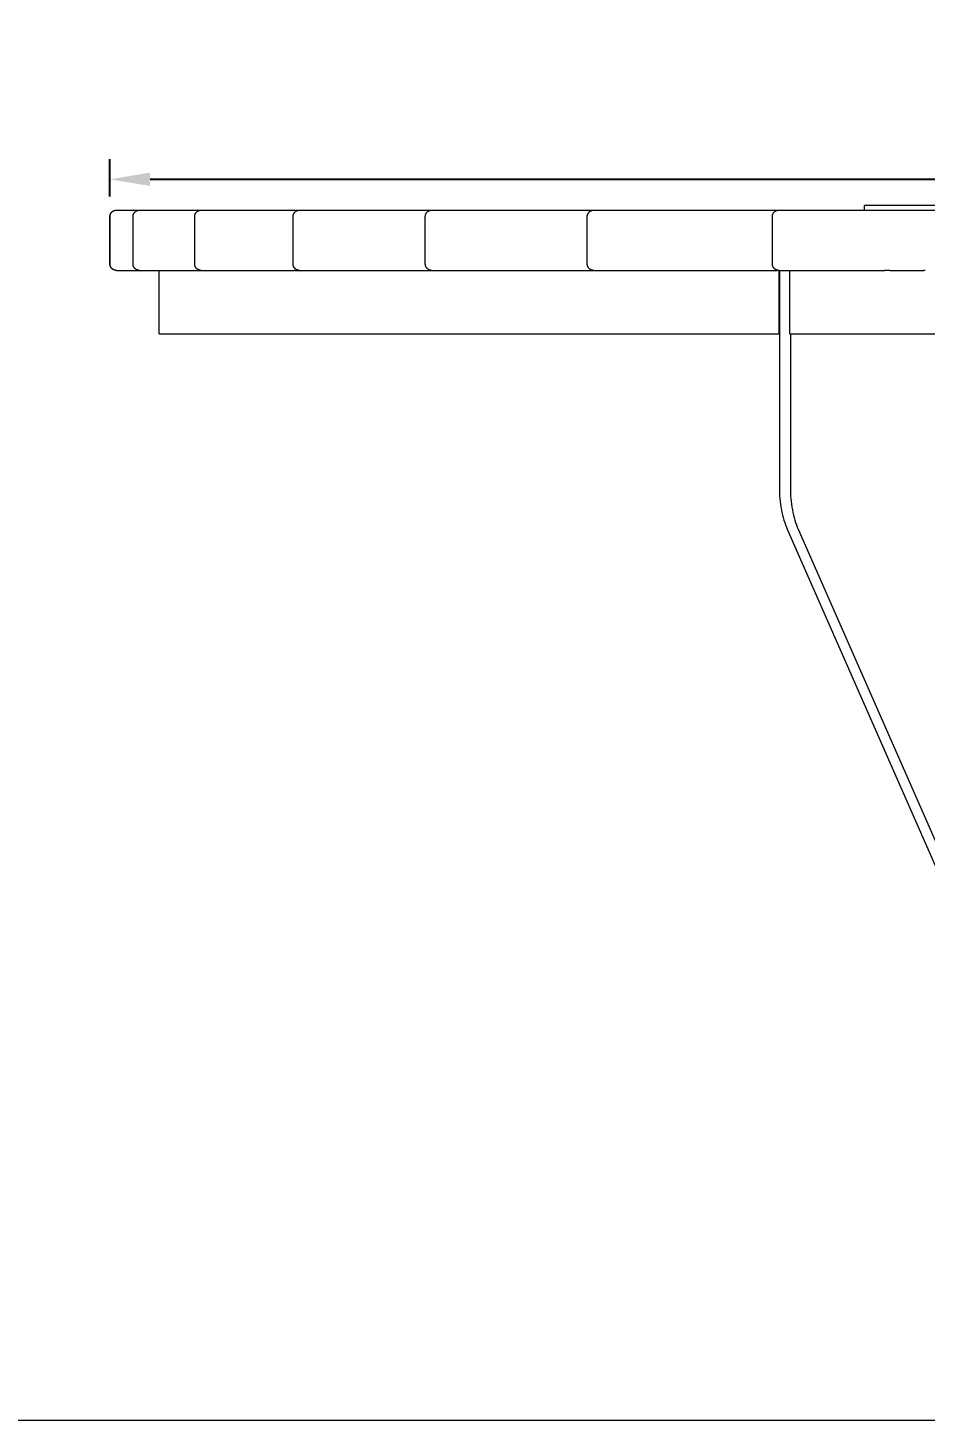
# Model space of a CAD drawing. Header units: inches. Extents: x -4 to 200, y 0 to 129.
# Drawn here: x 75.26 to 97.56, y 87.46 to 122.07 of the extents above; entities that cross this region are included whole.
import ezdxf

# ---------------------------------------------------------------- set-up
doc = ezdxf.new("R2010")
doc.units = ezdxf.units.IN
doc.layers.add('ZANO_R', color=7, linetype='Continuous', lineweight=0)
doc.layers.add('ZANO_W', color=1, linetype='Continuous', lineweight=0)
doc.styles.get("Standard").update_dxf_attribs({"font": 'arial.ttf'})
doc.dimstyles.new('amerykanie', dxfattribs={"dimtxt": 50, "dimasz": 50, "dimexe": 0.5, "dimexo": 0.5, "dimgap": 1, "dimtad": 1, "dimdec": 0, "dimzin": 0, "dimlunit": 5, "dimtxsty": 'Standard', "dimcen": 0.09, "dimclrd": 1, "dimclre": 1, "dimclrt": 1, "dimazin": 0, "dimtfac": 1, "dimtdec": 0, "dimtmove": 0, "dimatfit": 3, "dimfxl": 1, "dimtzin": 0, "dimarcsym": 1})

# ---------------------------------------------------------------- blocks, each defined once
blk = doc.blocks.new('*D381')
at = {"layer": 'ZANO_W', "color": 1, "lineweight": -2}
for p, q in [((77.302, 117.88), (77.302, 118.805)), ((141.943, 117.88), (141.943, 118.805)), ((78.302, 118.305), (140.943, 118.305))]:
    blk.add_line(p, q, dxfattribs=at)
at = {"layer": 'ZANO_W', "color": 1}
for points in [[(78.302, 118.472), (78.302, 118.139), (77.302, 118.305)], [(140.943, 118.139), (140.943, 118.472), (141.943, 118.305)]]:
    blk.add_solid(points, dxfattribs=at)
at = {"layer": 'ZANO_W', "color": 1, "insert": (109.623, 119.646), "char_height": 1.625, "attachment_point": 5}
blk.add_mtext('64 5/8', dxfattribs=at)

msp = doc.modelspace()

# ---------------------------------------------------------------- linework, layer by layer
at = {"layer": 'ZANO_R'}
for p, q in [((77.30231, 117.37985), (77.30241, 117.3853)), ((77.30231, 116.19857), (77.30231, 117.37985)), ((77.30241, 117.3853), (77.30269, 117.39074)), ((77.30269, 117.39074), (77.30316, 117.39617)), ((77.30316, 117.39617), (77.30382, 117.40158)), ((77.30382, 117.40158), (77.30466, 117.40697)), ((77.30466, 117.40697), (77.3057, 117.41232)), ((77.30489, 117.37985), (77.30499, 117.38522)), ((77.30489, 116.19857), (77.30489, 117.37985)), ((77.30499, 117.38522), (77.30526, 117.3906)), ((77.30526, 117.3906), (77.30572, 117.39595)), ((77.3057, 117.41232), (77.30691, 117.41764)), ((77.30572, 117.39595), (77.30636, 117.40129)), ((77.30636, 117.40129), (77.30718, 117.40661)), ((77.30691, 117.41764), (77.30831, 117.4229)), ((77.30718, 117.40661), (77.30819, 117.41189)), ((77.30819, 117.41189), (77.30937, 117.41714)), ((77.30831, 117.4229), (77.30989, 117.42812)), ((77.30937, 117.41714), (77.31073, 117.42234)), ((77.30989, 117.42812), (77.31165, 117.43328)), ((77.31073, 117.42234), (77.31227, 117.42749)), ((77.31165, 117.43328), (77.31359, 117.43838)), ((77.31227, 117.42749), (77.31399, 117.43259)), ((77.31359, 117.43838), (77.3157, 117.4434)), ((77.31399, 117.43259), (77.31588, 117.43763)), ((77.3157, 117.4434), (77.31799, 117.44835)), ((77.31588, 117.43763), (77.31793, 117.4426)), ((77.31793, 117.4426), (77.32016, 117.44749)), ((77.31799, 117.44835), (77.32044, 117.45322)), ((77.32016, 117.44749), (77.32255, 117.45231)), ((77.32044, 117.45322), (77.32307, 117.458)), ((77.32255, 117.45231), (77.32511, 117.45704)), ((77.32307, 117.458), (77.32585, 117.46268)), ((77.32511, 117.45704), (77.32782, 117.46168)), ((77.32585, 117.46268), (77.3288, 117.46727)), ((77.32782, 117.46168), (77.3307, 117.46623)), ((77.3288, 117.46727), (77.3319, 117.47175)), ((77.3307, 117.46623), (77.33372, 117.47068)), ((77.3319, 117.47175), (77.33516, 117.47612)), ((77.33372, 117.47068), (77.3369, 117.47502)), ((77.33516, 117.47612), (77.33857, 117.48038)), ((77.3369, 117.47502), (77.34022, 117.47925)), ((77.33857, 117.48038), (77.34212, 117.48451)), ((77.34022, 117.47925), (77.34369, 117.48336)), ((77.34212, 117.48451), (77.34581, 117.48852)), ((77.34369, 117.48336), (77.34729, 117.48735)), ((77.34581, 117.48852), (77.34964, 117.4924)), ((77.34729, 117.48735), (77.35103, 117.49122)), ((77.34964, 117.4924), (77.3536, 117.49615)), ((77.35103, 117.49122), (77.35489, 117.49496)), ((77.3536, 117.49615), (77.35769, 117.49975)), ((77.35489, 117.49496), (77.35889, 117.49856)), ((77.35769, 117.49975), (77.3619, 117.50322)), ((77.35889, 117.49856), (77.363, 117.50202)), ((77.3619, 117.50322), (77.36623, 117.50653)), ((77.363, 117.50202), (77.36723, 117.50535)), ((77.36623, 117.50653), (77.37067, 117.50969)), ((77.36723, 117.50535), (77.37157, 117.50852)), ((77.37067, 117.50969), (77.37521, 117.5127)), ((77.37157, 117.50852), (77.37601, 117.51155)), ((77.37521, 117.5127), (77.37986, 117.51555)), ((77.37601, 117.51155), (77.38056, 117.51442)), ((77.37986, 117.51555), (77.38461, 117.51823)), ((77.38056, 117.51442), (77.3852, 117.51714)), ((77.38461, 117.51823), (77.38944, 117.52075)), ((77.3852, 117.51714), (77.38994, 117.51969)), ((77.38944, 117.52075), (77.39436, 117.52311)), ((77.38994, 117.51969), (77.39475, 117.52209)), ((77.39436, 117.52311), (77.39935, 117.52528)), ((77.39475, 117.52209), (77.39965, 117.52431)), ((77.39935, 117.52528), (77.40442, 117.52729)), ((77.39965, 117.52431), (77.40462, 117.52637)), ((77.40442, 117.52729), (77.40956, 117.52912)), ((77.40462, 117.52637), (77.40965, 117.52826)), ((77.40956, 117.52912), (77.41476, 117.53077)), ((77.40965, 117.52826), (77.41475, 117.52997)), ((77.41475, 117.52997), (77.4199, 117.53151)), ((77.41476, 117.53077), (77.42, 117.53224)), ((77.4199, 117.53151), (77.42511, 117.53287)), ((77.42, 117.53224), (77.4253, 117.53352)), ((77.42511, 117.53287), (77.43035, 117.53406)), ((77.4253, 117.53352), (77.43064, 117.53463)), ((77.43035, 117.53406), (77.43564, 117.53506)), ((77.43064, 117.53463), (77.43601, 117.53554)), ((77.43564, 117.53506), (77.44095, 117.53588)), ((77.43601, 117.53554), (77.44142, 117.53627)), ((77.44095, 117.53588), (77.44629, 117.53653)), ((77.44142, 117.53627), (77.44684, 117.53682)), ((77.44629, 117.53653), (77.45165, 117.53698)), ((77.44684, 117.53682), (77.45228, 117.53717)), ((77.45165, 117.53698), (77.45702, 117.53726)), ((77.45228, 117.53717), (77.45773, 117.53734)), ((77.45702, 117.53726), (77.4624, 117.53735)), ((77.4624, 117.53735), (77.906, 117.53735)), ((77.87653, 117.37985), (77.87662, 117.38522)), ((77.87653, 116.19857), (77.87653, 117.37985)), ((77.87662, 117.38522), (77.8769, 117.3906)), ((77.8769, 117.3906), (77.87735, 117.39595)), ((77.87735, 117.39595), (77.878, 117.40129)), ((77.878, 117.40129), (77.87882, 117.40661)), ((77.87882, 117.40661), (77.87982, 117.41189)), ((77.87982, 117.41189), (77.88101, 117.41714)), ((77.88101, 117.41714), (77.88237, 117.42234)), ((77.88237, 117.42234), (77.88391, 117.42749)), ((77.88391, 117.42749), (77.88562, 117.43259)), ((77.88562, 117.43259), (77.88751, 117.43763)), ((77.88751, 117.43763), (77.88957, 117.4426)), ((77.88957, 117.4426), (77.89179, 117.44749)), ((77.89179, 117.44749), (77.89419, 117.45231)), ((77.89419, 117.45231), (77.89674, 117.45704)), ((77.89674, 117.45704), (77.89946, 117.46168)), ((77.89946, 117.46168), (77.90233, 117.46623)), ((77.90233, 117.46623), (77.90536, 117.47068)), ((77.90536, 117.47068), (77.90853, 117.47502)), ((77.906, 117.53735), (78.02936, 117.53735)), ((77.90853, 117.47502), (77.91186, 117.47925)), ((77.91186, 117.47925), (77.91532, 117.48336)), ((77.91532, 117.48336), (77.91892, 117.48735)), ((77.91892, 117.48735), (77.92266, 117.49122)), ((77.92266, 117.49122), (77.92653, 117.49496)), ((77.92653, 117.49496), (77.93052, 117.49856)), ((77.93052, 117.49856), (77.93463, 117.50202)), ((77.93463, 117.50202), (77.93886, 117.50535)), ((77.93886, 117.50535), (77.9432, 117.50852)), ((77.9432, 117.50852), (77.94765, 117.51155)), ((77.94765, 117.51155), (77.9522, 117.51442)), ((77.9522, 117.51442), (77.95684, 117.51714)), ((77.95684, 117.51714), (77.96157, 117.51969)), ((77.96157, 117.51969), (77.96639, 117.52209)), ((77.96639, 117.52209), (77.97128, 117.52431)), ((77.97128, 117.52431), (77.97625, 117.52637)), ((77.97625, 117.52637), (77.98129, 117.52826)), ((77.98129, 117.52826), (77.98639, 117.52997)), ((77.98639, 117.52997), (77.99154, 117.53151)), ((77.99154, 117.53151), (77.99674, 117.53287)), ((77.99674, 117.53287), (78.00199, 117.53406)), ((78.00199, 117.53406), (78.00727, 117.53506)), ((78.00727, 117.53506), (78.01259, 117.53588)), ((78.01259, 117.53588), (78.01793, 117.53653)), ((78.01793, 117.53653), (78.02328, 117.53698)), ((78.02328, 117.53698), (78.02866, 117.53726)), ((78.02866, 117.53726), (78.03403, 117.53735)), ((78.03403, 117.53735), (79.31655, 117.53735)), ((79.31655, 117.53735), (79.56147, 117.53735)), ((79.40863, 117.37985), (79.40872, 117.38522)), ((79.40863, 116.19857), (79.40863, 117.37985)), ((79.40872, 117.38522), (79.409, 117.3906)), ((79.409, 117.3906), (79.40946, 117.39595)), ((79.40946, 117.39595), (79.4101, 117.40129)), ((79.4101, 117.40129), (79.41092, 117.40661)), ((79.41092, 117.40661), (79.41193, 117.41189)), ((79.41193, 117.41189), (79.41311, 117.41714)), ((79.41311, 117.41714), (79.41447, 117.42234)), ((79.41447, 117.42234), (79.41601, 117.42749)), ((79.41601, 117.42749), (79.41773, 117.43259)), ((79.41773, 117.43259), (79.41961, 117.43763)), ((79.41961, 117.43763), (79.42167, 117.4426)), ((79.42167, 117.4426), (79.4239, 117.44749)), ((79.4239, 117.44749), (79.42629, 117.45231)), ((79.42629, 117.45231), (79.42885, 117.45704)), ((79.42885, 117.45704), (79.43156, 117.46168)), ((79.43156, 117.46168), (79.43443, 117.46623)), ((79.43443, 117.46623), (79.43746, 117.47068)), ((79.43746, 117.47068), (79.44064, 117.47502)), ((79.44064, 117.47502), (79.44396, 117.47925)), ((79.44396, 117.47925), (79.44742, 117.48336)), ((79.44742, 117.48336), (79.45103, 117.48735)), ((79.45103, 117.48735), (79.45476, 117.49122)), ((79.45476, 117.49122), (79.45863, 117.49496)), ((79.45863, 117.49496), (79.46262, 117.49856)), ((79.46262, 117.49856), (79.46674, 117.50202)), ((79.46674, 117.50202), (79.47097, 117.50535)), ((79.47097, 117.50535), (79.47531, 117.50852)), ((79.47531, 117.50852), (79.47975, 117.51155)), ((79.47975, 117.51155), (79.4843, 117.51442)), ((79.4843, 117.51442), (79.48894, 117.51714)), ((79.48894, 117.51714), (79.49367, 117.51969)), ((79.49367, 117.51969), (79.49849, 117.52209)), ((79.49849, 117.52209), (79.50339, 117.52431)), ((79.50339, 117.52431), (79.50836, 117.52637)), ((79.50836, 117.52637), (79.51339, 117.52826)), ((79.51339, 117.52826), (79.51849, 117.52997)), ((79.51849, 117.52997), (79.52364, 117.53151)), ((79.52364, 117.53151), (79.52885, 117.53287)), ((79.52885, 117.53287), (79.53409, 117.53406)), ((79.53409, 117.53406), (79.53937, 117.53506)), ((79.53937, 117.53506), (79.54469, 117.53588)), ((79.54469, 117.53588), (79.55003, 117.53653)), ((79.55003, 117.53653), (79.55539, 117.53698)), ((79.55539, 117.53698), (79.56076, 117.53726)), ((79.56076, 117.53726), (79.56614, 117.53735)), ((79.56614, 117.53735), (81.6486, 117.53735)), ((81.6486, 117.53735), (82.00749, 117.53735)), ((81.85465, 117.37985), (81.85474, 117.38522)), ((81.85465, 116.19857), (81.85465, 117.37985)), ((81.85474, 117.38522), (81.85502, 117.3906)), ((81.85502, 117.3906), (81.85548, 117.39595)), ((81.85548, 117.39595), (81.85612, 117.40129)), ((81.85612, 117.40129), (81.85694, 117.40661)), ((81.85694, 117.40661), (81.85795, 117.41189)), ((81.85795, 117.41189), (81.85913, 117.41714)), ((81.85913, 117.41714), (81.86049, 117.42234)), ((81.86049, 117.42234), (81.86203, 117.42749)), ((81.86203, 117.42749), (81.86375, 117.43259)), ((81.86375, 117.43259), (81.86563, 117.43763)), ((81.86563, 117.43763), (81.86769, 117.4426)), ((81.86769, 117.4426), (81.86992, 117.44749)), ((81.86992, 117.44749), (81.87231, 117.45231)), ((81.87231, 117.45231), (81.87487, 117.45704)), ((81.87487, 117.45704), (81.87758, 117.46168)), ((81.87758, 117.46168), (81.88046, 117.46623)), ((81.88046, 117.46623), (81.88348, 117.47068)), ((81.88348, 117.47068), (81.88666, 117.47502)), ((81.88666, 117.47502), (81.88998, 117.47925)), ((81.88998, 117.47925), (81.89344, 117.48336)), ((81.89344, 117.48336), (81.89705, 117.48735)), ((81.89705, 117.48735), (81.90078, 117.49122)), ((81.90078, 117.49122), (81.90465, 117.49496)), ((81.90465, 117.49496), (81.90864, 117.49856)), ((81.90864, 117.49856), (81.91276, 117.50202)), ((81.91276, 117.50202), (81.91699, 117.50535)), ((81.91699, 117.50535), (81.92133, 117.50852)), ((81.92133, 117.50852), (81.92577, 117.51155)), ((81.92577, 117.51155), (81.93032, 117.51442)), ((81.93032, 117.51442), (81.93496, 117.51714)), ((81.93496, 117.51714), (81.9397, 117.51969)), ((81.9397, 117.51969), (81.94451, 117.52209)), ((81.94451, 117.52209), (81.94941, 117.52431)), ((81.94941, 117.52431), (81.95438, 117.52637)), ((81.95438, 117.52637), (81.95941, 117.52826)), ((81.95941, 117.52826), (81.96451, 117.52997)), ((81.96451, 117.52997), (81.96966, 117.53151)), ((81.96966, 117.53151), (81.97487, 117.53287)), ((81.97487, 117.53287), (81.98011, 117.53406)), ((81.98011, 117.53406), (81.9854, 117.53506)), ((81.9854, 117.53506), (81.99071, 117.53588)), ((81.99071, 117.53588), (81.99605, 117.53653)), ((81.99605, 117.53653), (82.00141, 117.53698)), ((82.00141, 117.53698), (82.00678, 117.53726)), ((82.00678, 117.53726), (82.01216, 117.53735)), ((82.01216, 117.53735), (84.83129, 117.53735)), ((84.83129, 117.53735), (85.29311, 117.53735)), ((85.14027, 117.37985), (85.14036, 117.38522)), ((85.14027, 116.19857), (85.14027, 117.37985)), ((85.14036, 117.38522), (85.14064, 117.3906)), ((85.14064, 117.3906), (85.1411, 117.39595)), ((85.1411, 117.39595), (85.14174, 117.40129)), ((85.14174, 117.40129), (85.14256, 117.40661)), ((85.14256, 117.40661), (85.14356, 117.41189)), ((85.14356, 117.41189), (85.14475, 117.41714)), ((85.14475, 117.41714), (85.14611, 117.42234)), ((85.14611, 117.42234), (85.14765, 117.42749)), ((85.14765, 117.42749), (85.14936, 117.43259)), ((85.14936, 117.43259), (85.15125, 117.43763)), ((85.15125, 117.43763), (85.15331, 117.4426)), ((85.15331, 117.4426), (85.15554, 117.44749)), ((85.15554, 117.44749), (85.15793, 117.45231)), ((85.15793, 117.45231), (85.16048, 117.45704)), ((85.16048, 117.45704), (85.1632, 117.46168)), ((85.1632, 117.46168), (85.16607, 117.46623)), ((85.16607, 117.46623), (85.1691, 117.47068)), ((85.1691, 117.47068), (85.17227, 117.47502)), ((85.17227, 117.47502), (85.1756, 117.47925)), ((85.1756, 117.47925), (85.17906, 117.48336)), ((85.17906, 117.48336), (85.18266, 117.48735)), ((85.18266, 117.48735), (85.1864, 117.49122)), ((85.1864, 117.49122), (85.19027, 117.49496)), ((85.19027, 117.49496), (85.19426, 117.49856)), ((85.19426, 117.49856), (85.19837, 117.50202)), ((85.19837, 117.50202), (85.2026, 117.50535)), ((85.2026, 117.50535), (85.20694, 117.50852)), ((85.20694, 117.50852), (85.21139, 117.51155)), ((85.21139, 117.51155), (85.21594, 117.51442)), ((85.21594, 117.51442), (85.22058, 117.51714)), ((85.22058, 117.51714), (85.22531, 117.51969)), ((85.22531, 117.51969), (85.23013, 117.52209)), ((85.23013, 117.52209), (85.23502, 117.52431)), ((85.23502, 117.52431), (85.23999, 117.52637)), ((85.23999, 117.52637), (85.24503, 117.52826)), ((85.24503, 117.52826), (85.25013, 117.52997)), ((85.25013, 117.52997), (85.25528, 117.53151)), ((85.25528, 117.53151), (85.26048, 117.53287)), ((85.26048, 117.53287), (85.26573, 117.53406)), ((85.26573, 117.53406), (85.27101, 117.53506)), ((85.27101, 117.53506), (85.27633, 117.53588)), ((85.27633, 117.53588), (85.28167, 117.53653)), ((85.28167, 117.53653), (85.28702, 117.53698)), ((85.28702, 117.53698), (85.2924, 117.53726)), ((85.2924, 117.53726), (85.29777, 117.53735)), ((85.29777, 117.53735), (88.76792, 117.53735)), ((88.76792, 117.53735), (89.31849, 117.53735)), ((89.16565, 117.37985), (89.16574, 117.38522)), ((89.16565, 116.19857), (89.16565, 117.37985)), ((89.16574, 117.38522), (89.16602, 117.3906)), ((89.16602, 117.3906), (89.16648, 117.39595)), ((89.16648, 117.39595), (89.16712, 117.40129)), ((89.16712, 117.40129), (89.16794, 117.40661)), ((89.16794, 117.40661), (89.16894, 117.41189)), ((89.16894, 117.41189), (89.17013, 117.41714)), ((89.17013, 117.41714), (89.17149, 117.42234)), ((89.17149, 117.42234), (89.17303, 117.42749)), ((89.17303, 117.42749), (89.17474, 117.43259)), ((89.17474, 117.43259), (89.17663, 117.43763)), ((89.17663, 117.43763), (89.17869, 117.4426)), ((89.17869, 117.4426), (89.18092, 117.44749)), ((89.18092, 117.44749), (89.18331, 117.45231)), ((89.18331, 117.45231), (89.18586, 117.45704)), ((89.18586, 117.45704), (89.18858, 117.46168)), ((89.18858, 117.46168), (89.19145, 117.46623)), ((89.19145, 117.46623), (89.19448, 117.47068)), ((89.19448, 117.47068), (89.19765, 117.47502)), ((89.19765, 117.47502), (89.20098, 117.47925)), ((89.20098, 117.47925), (89.20444, 117.48336)), ((89.20444, 117.48336), (89.20804, 117.48735)), ((89.20804, 117.48735), (89.21178, 117.49122)), ((89.21178, 117.49122), (89.21565, 117.49496)), ((89.21565, 117.49496), (89.21964, 117.49856)), ((89.21964, 117.49856), (89.22375, 117.50202)), ((89.22375, 117.50202), (89.22798, 117.50535)), ((89.22798, 117.50535), (89.23232, 117.50852)), ((89.23232, 117.50852), (89.23677, 117.51155)), ((89.23677, 117.51155), (89.24132, 117.51442)), ((89.24132, 117.51442), (89.24596, 117.51714)), ((89.24596, 117.51714), (89.25069, 117.51969)), ((89.25069, 117.51969), (89.25551, 117.52209)), ((89.25551, 117.52209), (89.2604, 117.52431)), ((89.2604, 117.52431), (89.26537, 117.52637)), ((89.26537, 117.52637), (89.27041, 117.52826)), ((89.27041, 117.52826), (89.27551, 117.52997)), ((89.27551, 117.52997), (89.28066, 117.53151)), ((89.28066, 117.53151), (89.28586, 117.53287)), ((89.28586, 117.53287), (89.29111, 117.53406)), ((89.29111, 117.53406), (89.29639, 117.53506)), ((89.29639, 117.53506), (89.30171, 117.53588)), ((89.30171, 117.53588), (89.30705, 117.53653)), ((89.30705, 117.53653), (89.31241, 117.53698)), ((89.31241, 117.53698), (89.31778, 117.53726)), ((89.31778, 117.53726), (89.32315, 117.53735)), ((89.32315, 117.53735), (93.33887, 117.53735)), ((93.33887, 117.53735), (93.91777, 117.53735)), ((93.76494, 117.37985), (93.76503, 117.38522)), ((93.76494, 116.19857), (93.76494, 117.37985)), ((93.76503, 117.38522), (93.7653, 117.3906)), ((93.7653, 117.3906), (93.76576, 117.39595)), ((93.76576, 117.39595), (93.7664, 117.40129)), ((93.7664, 117.40129), (93.76723, 117.40661)), ((93.76723, 117.40661), (93.76823, 117.41189)), ((93.76823, 117.41189), (93.76941, 117.41714)), ((93.76941, 117.41714), (93.77078, 117.42234)), ((93.77078, 117.42234), (93.77232, 117.42749)), ((93.77232, 117.42749), (93.77403, 117.43259)), ((93.77403, 117.43259), (93.77592, 117.43763)), ((93.77592, 117.43763), (93.77798, 117.4426)), ((93.77798, 117.4426), (93.7802, 117.44749)), ((93.7802, 117.44749), (93.78259, 117.45231)), ((93.78259, 117.45231), (93.78515, 117.45704)), ((93.78515, 117.45704), (93.78787, 117.46168)), ((93.78787, 117.46168), (93.79074, 117.46623)), ((93.79074, 117.46623), (93.79376, 117.47068)), ((93.79376, 117.47068), (93.79694, 117.47502)), ((93.79694, 117.47502), (93.80026, 117.47925)), ((93.80026, 117.47925), (93.80373, 117.48336)), ((93.80373, 117.48336), (93.80733, 117.48735)), ((93.80733, 117.48735), (93.81107, 117.49122)), ((93.81107, 117.49122), (93.81493, 117.49496)), ((93.81493, 117.49496), (93.81893, 117.49856)), ((93.81893, 117.49856), (93.82304, 117.50202)), ((93.82304, 117.50202), (93.82727, 117.50535)), ((93.82727, 117.50535), (93.83161, 117.50852)), ((93.83161, 117.50852), (93.83606, 117.51155)), ((93.83606, 117.51155), (93.8406, 117.51442)), ((93.8406, 117.51442), (93.84525, 117.51714)), ((93.84525, 117.51714), (93.84998, 117.51969)), ((93.84998, 117.51969), (93.85479, 117.52209)), ((93.85479, 117.52209), (93.85969, 117.52431)), ((93.85969, 117.52431), (93.86466, 117.52637)), ((93.86466, 117.52637), (93.86969, 117.52826)), ((93.86969, 117.52826), (93.87479, 117.52997)), ((93.87479, 117.52997), (93.87995, 117.53151)), ((93.87995, 117.53151), (93.88515, 117.53287)), ((93.88515, 117.53287), (93.89039, 117.53406)), ((93.89039, 117.53406), (93.89568, 117.53506)), ((93.89568, 117.53506), (93.90099, 117.53588)), ((93.90099, 117.53588), (93.90633, 117.53653)), ((93.90633, 117.53653), (93.91169, 117.53698)), ((93.91169, 117.53698), (93.91706, 117.53726)), ((93.91706, 117.53726), (93.92244, 117.53735)), ((93.92244, 117.53735), (98.36171, 117.53735)), ((96.05054, 117.53735), (96.05054, 117.65548)), ((96.05079, 117.65548), (96.05056, 117.65548)), ((96.05056, 117.65548), (96.05057, 117.65548)), ((96.05195, 117.65548), (96.05079, 117.65548)), ((96.05707, 117.65548), (96.05195, 117.65548)), ((96.07858, 117.65548), (96.05707, 117.65548)), ((96.16704, 117.65548), (96.07858, 117.65548)), ((96.5259, 117.65548), (96.16704, 117.65548)), ((97.93015, 117.65548), (96.5259, 117.65548)), ((77.30241, 116.19312), (77.30231, 116.19857)), ((77.30269, 116.18767), (77.30241, 116.19312)), ((77.30316, 116.18224), (77.30269, 116.18767)), ((77.30382, 116.17683), (77.30316, 116.18224)), ((77.30466, 116.17145), (77.30382, 116.17683)), ((77.3057, 116.16609), (77.30466, 116.17145)), ((77.30499, 116.19319), (77.30489, 116.19857)), ((77.30526, 116.18782), (77.30499, 116.19319)), ((77.30572, 116.18246), (77.30526, 116.18782)), ((77.30691, 116.16078), (77.3057, 116.16609)), ((77.30636, 116.17712), (77.30572, 116.18246)), ((77.30718, 116.17181), (77.30636, 116.17712)), ((77.30831, 116.15551), (77.30691, 116.16078)), ((77.30819, 116.16652), (77.30718, 116.17181)), ((77.30937, 116.16128), (77.30819, 116.16652)), ((77.30989, 116.15029), (77.30831, 116.15551)), ((77.31073, 116.15607), (77.30937, 116.16128)), ((77.31165, 116.14513), (77.30989, 116.15029)), ((77.31227, 116.15092), (77.31073, 116.15607)), ((77.31359, 116.14004), (77.31165, 116.14513)), ((77.31399, 116.14582), (77.31227, 116.15092)), ((77.3157, 116.13501), (77.31359, 116.14004)), ((77.31588, 116.14079), (77.31399, 116.14582)), ((77.31799, 116.13006), (77.3157, 116.13501)), ((77.31793, 116.13582), (77.31588, 116.14079)), ((77.32016, 116.13092), (77.31793, 116.13582)), ((77.32044, 116.1252), (77.31799, 116.13006)), ((77.32255, 116.12611), (77.32016, 116.13092)), ((77.32307, 116.12042), (77.32044, 116.1252)), ((77.32511, 116.12137), (77.32255, 116.12611)), ((77.32585, 116.11573), (77.32307, 116.12042)), ((77.32782, 116.11673), (77.32511, 116.12137)), ((77.3288, 116.11115), (77.32585, 116.11573)), ((77.3307, 116.11218), (77.32782, 116.11673)), ((77.3319, 116.10667), (77.3288, 116.11115)), ((77.33372, 116.10774), (77.3307, 116.11218)), ((77.33516, 116.10229), (77.3319, 116.10667)), ((77.3369, 116.1034), (77.33372, 116.10774)), ((77.33857, 116.09804), (77.33516, 116.10229)), ((77.34022, 116.09917), (77.3369, 116.1034)), ((77.34212, 116.0939), (77.33857, 116.09804)), ((77.34369, 116.09506), (77.34022, 116.09917)), ((77.34581, 116.08989), (77.34212, 116.0939)), ((77.34729, 116.09106), (77.34369, 116.09506)), ((77.34964, 116.08601), (77.34581, 116.08989)), ((77.35103, 116.0872), (77.34729, 116.09106)), ((77.3536, 116.08227), (77.34964, 116.08601)), ((77.35489, 116.08346), (77.35103, 116.0872)), ((77.35769, 116.07866), (77.3536, 116.08227)), ((77.35889, 116.07985), (77.35489, 116.08346)), ((77.3619, 116.0752), (77.35769, 116.07866)), ((77.363, 116.07639), (77.35889, 116.07985)), ((77.36623, 116.07188), (77.3619, 116.0752)), ((77.36723, 116.07307), (77.363, 116.07639)), ((77.37067, 116.06872), (77.36623, 116.07188)), ((77.37157, 116.06989), (77.36723, 116.07307)), ((77.37521, 116.06571), (77.37067, 116.06872)), ((77.37601, 116.06687), (77.37157, 116.06989)), ((77.37986, 116.06287), (77.37521, 116.06571)), ((77.38056, 116.06399), (77.37601, 116.06687)), ((77.38461, 116.06018), (77.37986, 116.06287)), ((77.3852, 116.06128), (77.38056, 116.06399)), ((77.38944, 116.05766), (77.38461, 116.06018)), ((77.38994, 116.05872), (77.3852, 116.06128)), ((77.39436, 116.05531), (77.38944, 116.05766)), ((77.39475, 116.05633), (77.38994, 116.05872)), ((77.39935, 116.05313), (77.39436, 116.05531)), ((77.39965, 116.0541), (77.39475, 116.05633)), ((77.40442, 116.05112), (77.39935, 116.05313)), ((77.40462, 116.05204), (77.39965, 116.0541)), ((77.40956, 116.0493), (77.40442, 116.05112)), ((77.40965, 116.05016), (77.40462, 116.05204)), ((77.41476, 116.04765), (77.40956, 116.0493)), ((77.41475, 116.04844), (77.40965, 116.05016)), ((77.4199, 116.0469), (77.41475, 116.04844)), ((77.42, 116.04618), (77.41476, 116.04765)), ((77.42511, 116.04554), (77.4199, 116.0469)), ((77.4253, 116.04489), (77.42, 116.04618)), ((77.43035, 116.04436), (77.42511, 116.04554)), ((77.43064, 116.04379), (77.4253, 116.04489)), ((77.43564, 116.04335), (77.43035, 116.04436)), ((77.43601, 116.04287), (77.43064, 116.04379)), ((77.44095, 116.04253), (77.43564, 116.04335)), ((77.44142, 116.04214), (77.43601, 116.04287)), ((77.44629, 116.04189), (77.44095, 116.04253)), ((77.44684, 116.0416), (77.44142, 116.04214)), ((77.45165, 116.04143), (77.44629, 116.04189)), ((77.45228, 116.04124), (77.44684, 116.0416)), ((77.45702, 116.04116), (77.45165, 116.04143)), ((77.45773, 116.04108), (77.45228, 116.04124)), ((77.4624, 116.04106), (77.45702, 116.04116)), ((77.4624, 116.04106), (77.906, 116.04106)), ((77.87662, 116.19319), (77.87653, 116.19857)), ((77.8769, 116.18782), (77.87662, 116.19319)), ((77.87735, 116.18246), (77.8769, 116.18782)), ((77.878, 116.17712), (77.87735, 116.18246)), ((77.87882, 116.17181), (77.878, 116.17712)), ((77.87982, 116.16652), (77.87882, 116.17181)), ((77.88101, 116.16128), (77.87982, 116.16652)), ((77.88237, 116.15607), (77.88101, 116.16128)), ((77.88391, 116.15092), (77.88237, 116.15607)), ((77.88562, 116.14582), (77.88391, 116.15092)), ((77.88751, 116.14079), (77.88562, 116.14582)), ((77.88957, 116.13582), (77.88751, 116.14079)), ((77.89179, 116.13092), (77.88957, 116.13582)), ((77.89419, 116.12611), (77.89179, 116.13092)), ((77.89674, 116.12137), (77.89419, 116.12611)), ((77.89946, 116.11673), (77.89674, 116.12137)), ((77.90233, 116.11218), (77.89946, 116.11673)), ((77.90536, 116.10774), (77.90233, 116.11218)), ((77.90853, 116.1034), (77.90536, 116.10774)), ((77.906, 116.04106), (78.02936, 116.04106)), ((77.91186, 116.09917), (77.90853, 116.1034)), ((77.91532, 116.09506), (77.91186, 116.09917)), ((77.91892, 116.09106), (77.91532, 116.09506)), ((77.92266, 116.0872), (77.91892, 116.09106)), ((77.92653, 116.08346), (77.92266, 116.0872)), ((77.93052, 116.07985), (77.92653, 116.08346)), ((77.93463, 116.07639), (77.93052, 116.07985)), ((77.93886, 116.07307), (77.93463, 116.07639)), ((77.9432, 116.06989), (77.93886, 116.07307)), ((77.94765, 116.06687), (77.9432, 116.06989)), ((77.9522, 116.06399), (77.94765, 116.06687)), ((77.95684, 116.06128), (77.9522, 116.06399)), ((77.96157, 116.05872), (77.95684, 116.06128)), ((77.96639, 116.05633), (77.96157, 116.05872)), ((77.97128, 116.0541), (77.96639, 116.05633)), ((77.97625, 116.05204), (77.97128, 116.0541)), ((77.98129, 116.05016), (77.97625, 116.05204)), ((77.98639, 116.04844), (77.98129, 116.05016)), ((77.99154, 116.0469), (77.98639, 116.04844)), ((77.99674, 116.04554), (77.99154, 116.0469)), ((78.00199, 116.04436), (77.99674, 116.04554)), ((78.00727, 116.04335), (78.00199, 116.04436)), ((78.01259, 116.04253), (78.00727, 116.04335)), ((78.01793, 116.04189), (78.01259, 116.04253)), ((78.02328, 116.04143), (78.01793, 116.04189)), ((78.02866, 116.04116), (78.02328, 116.04143)), ((78.03403, 116.04106), (78.02866, 116.04116)), ((78.03403, 116.04106), (79.31655, 116.04106)), ((78.52879, 114.46603), (78.52879, 116.04107)), ((79.31655, 116.04106), (79.56147, 116.04106)), ((79.40872, 116.19319), (79.40863, 116.19857)), ((79.409, 116.18782), (79.40872, 116.19319)), ((79.40946, 116.18246), (79.409, 116.18782)), ((79.4101, 116.17712), (79.40946, 116.18246)), ((79.41092, 116.17181), (79.4101, 116.17712)), ((79.41193, 116.16652), (79.41092, 116.17181)), ((79.41311, 116.16128), (79.41193, 116.16652)), ((79.41447, 116.15607), (79.41311, 116.16128)), ((79.41601, 116.15092), (79.41447, 116.15607)), ((79.41773, 116.14582), (79.41601, 116.15092)), ((79.41961, 116.14079), (79.41773, 116.14582)), ((79.42167, 116.13582), (79.41961, 116.14079)), ((79.4239, 116.13092), (79.42167, 116.13582)), ((79.42629, 116.12611), (79.4239, 116.13092)), ((79.42885, 116.12137), (79.42629, 116.12611)), ((79.43156, 116.11673), (79.42885, 116.12137)), ((79.43443, 116.11218), (79.43156, 116.11673)), ((79.43746, 116.10774), (79.43443, 116.11218)), ((79.44064, 116.1034), (79.43746, 116.10774)), ((79.44396, 116.09917), (79.44064, 116.1034)), ((79.44742, 116.09506), (79.44396, 116.09917)), ((79.45103, 116.09106), (79.44742, 116.09506)), ((79.45476, 116.0872), (79.45103, 116.09106)), ((79.45863, 116.08346), (79.45476, 116.0872)), ((79.46262, 116.07985), (79.45863, 116.08346)), ((79.46674, 116.07639), (79.46262, 116.07985)), ((79.47097, 116.07307), (79.46674, 116.07639)), ((79.47531, 116.06989), (79.47097, 116.07307)), ((79.47975, 116.06687), (79.47531, 116.06989)), ((79.4843, 116.06399), (79.47975, 116.06687)), ((79.48894, 116.06128), (79.4843, 116.06399)), ((79.49367, 116.05872), (79.48894, 116.06128)), ((79.49849, 116.05633), (79.49367, 116.05872)), ((79.50339, 116.0541), (79.49849, 116.05633)), ((79.50836, 116.05204), (79.50339, 116.0541)), ((79.51339, 116.05016), (79.50836, 116.05204)), ((79.51849, 116.04844), (79.51339, 116.05016)), ((79.52364, 116.0469), (79.51849, 116.04844)), ((79.52885, 116.04554), (79.52364, 116.0469)), ((79.53409, 116.04436), (79.52885, 116.04554)), ((79.53937, 116.04335), (79.53409, 116.04436)), ((79.54469, 116.04253), (79.53937, 116.04335)), ((79.55003, 116.04189), (79.54469, 116.04253)), ((79.55539, 116.04143), (79.55003, 116.04189)), ((79.56076, 116.04116), (79.55539, 116.04143)), ((79.56614, 116.04106), (79.56076, 116.04116)), ((79.56614, 116.04106), (81.6486, 116.04106)), ((81.6486, 116.04106), (81.8776, 116.04106)), ((81.85474, 116.19319), (81.85465, 116.19857)), ((81.85502, 116.18782), (81.85474, 116.19319)), ((81.85548, 116.18246), (81.85502, 116.18782)), ((81.85612, 116.17712), (81.85548, 116.18246)), ((81.85694, 116.17181), (81.85612, 116.17712)), ((81.85795, 116.16652), (81.85694, 116.17181)), ((81.85913, 116.16128), (81.85795, 116.16652)), ((81.86049, 116.15607), (81.85913, 116.16128)), ((81.86203, 116.15092), (81.86049, 116.15607)), ((81.86375, 116.14582), (81.86203, 116.15092)), ((81.86563, 116.14079), (81.86375, 116.14582)), ((81.86769, 116.13582), (81.86563, 116.14079)), ((81.86992, 116.13092), (81.86769, 116.13582)), ((81.87231, 116.12611), (81.86992, 116.13092)), ((81.87487, 116.12137), (81.87231, 116.12611)), ((81.87758, 116.11673), (81.87487, 116.12137)), ((81.88046, 116.11218), (81.87758, 116.11673)), ((81.8949, 116.04106), (81.8776, 116.04106)), ((81.88348, 116.10774), (81.88046, 116.11218)), ((81.88666, 116.1034), (81.88348, 116.10774)), ((81.88998, 116.09917), (81.88666, 116.1034)), ((81.89344, 116.09506), (81.88998, 116.09917)), ((81.89705, 116.09106), (81.89344, 116.09506)), ((81.8949, 116.04106), (82.00749, 116.04106)), ((81.90078, 116.0872), (81.89705, 116.09106)), ((81.90465, 116.08346), (81.90078, 116.0872)), ((81.90864, 116.07985), (81.90465, 116.08346)), ((81.91276, 116.07639), (81.90864, 116.07985)), ((81.91699, 116.07307), (81.91276, 116.07639)), ((81.92133, 116.06989), (81.91699, 116.07307)), ((81.92577, 116.06687), (81.92133, 116.06989)), ((81.93032, 116.06399), (81.92577, 116.06687)), ((81.93496, 116.06128), (81.93032, 116.06399)), ((81.9397, 116.05872), (81.93496, 116.06128)), ((81.94451, 116.05633), (81.9397, 116.05872)), ((81.94941, 116.0541), (81.94451, 116.05633)), ((81.95438, 116.05204), (81.94941, 116.0541)), ((81.95941, 116.05016), (81.95438, 116.05204)), ((81.96451, 116.04844), (81.95941, 116.05016)), ((81.96966, 116.0469), (81.96451, 116.04844)), ((81.97487, 116.04554), (81.96966, 116.0469)), ((81.98011, 116.04436), (81.97487, 116.04554)), ((81.9854, 116.04335), (81.98011, 116.04436)), ((81.99071, 116.04253), (81.9854, 116.04335)), ((81.99605, 116.04189), (81.99071, 116.04253)), ((82.00141, 116.04143), (81.99605, 116.04189)), ((82.00678, 116.04116), (82.00141, 116.04143)), ((82.01216, 116.04106), (82.00678, 116.04116)), ((82.01216, 116.04106), (84.83129, 116.04106)), ((84.83129, 116.04106), (85.29311, 116.04106)), ((85.14036, 116.19319), (85.14027, 116.19857)), ((85.14064, 116.18782), (85.14036, 116.19319)), ((85.1411, 116.18246), (85.14064, 116.18782)), ((85.14174, 116.17712), (85.1411, 116.18246)), ((85.14256, 116.17181), (85.14174, 116.17712)), ((85.14356, 116.16652), (85.14256, 116.17181)), ((85.14475, 116.16128), (85.14356, 116.16652)), ((85.14611, 116.15607), (85.14475, 116.16128)), ((85.14765, 116.15092), (85.14611, 116.15607)), ((85.14936, 116.14582), (85.14765, 116.15092)), ((85.15125, 116.14079), (85.14936, 116.14582)), ((85.15331, 116.13582), (85.15125, 116.14079)), ((85.15554, 116.13092), (85.15331, 116.13582)), ((85.15793, 116.12611), (85.15554, 116.13092)), ((85.16048, 116.12137), (85.15793, 116.12611)), ((85.1632, 116.11673), (85.16048, 116.12137)), ((85.16607, 116.11218), (85.1632, 116.11673)), ((85.1691, 116.10774), (85.16607, 116.11218)), ((85.17227, 116.1034), (85.1691, 116.10774)), ((85.1756, 116.09917), (85.17227, 116.1034)), ((85.17906, 116.09506), (85.1756, 116.09917)), ((85.18266, 116.09106), (85.17906, 116.09506)), ((85.1864, 116.0872), (85.18266, 116.09106)), ((85.19027, 116.08346), (85.1864, 116.0872)), ((85.19426, 116.07985), (85.19027, 116.08346)), ((85.19837, 116.07639), (85.19426, 116.07985)), ((85.2026, 116.07307), (85.19837, 116.07639)), ((85.20694, 116.06989), (85.2026, 116.07307)), ((85.21139, 116.06687), (85.20694, 116.06989)), ((85.21594, 116.06399), (85.21139, 116.06687)), ((85.22058, 116.06128), (85.21594, 116.06399)), ((85.22531, 116.05872), (85.22058, 116.06128)), ((85.23013, 116.05633), (85.22531, 116.05872)), ((85.23502, 116.0541), (85.23013, 116.05633)), ((85.23999, 116.05204), (85.23502, 116.0541)), ((85.24503, 116.05016), (85.23999, 116.05204)), ((85.25013, 116.04844), (85.24503, 116.05016)), ((85.25528, 116.0469), (85.25013, 116.04844)), ((85.26048, 116.04554), (85.25528, 116.0469)), ((85.26573, 116.04436), (85.26048, 116.04554)), ((85.27101, 116.04335), (85.26573, 116.04436)), ((85.27633, 116.04253), (85.27101, 116.04335)), ((85.28167, 116.04189), (85.27633, 116.04253)), ((85.28702, 116.04143), (85.28167, 116.04189)), ((85.2924, 116.04116), (85.28702, 116.04143)), ((85.29777, 116.04106), (85.2924, 116.04116)), ((85.29777, 116.04106), (88.76792, 116.04106)), ((88.76792, 116.04106), (89.31849, 116.04106)), ((89.16574, 116.19319), (89.16565, 116.19857)), ((89.16602, 116.18782), (89.16574, 116.19319)), ((89.16648, 116.18246), (89.16602, 116.18782)), ((89.16712, 116.17712), (89.16648, 116.18246)), ((89.16794, 116.17181), (89.16712, 116.17712)), ((89.16894, 116.16652), (89.16794, 116.17181)), ((89.17013, 116.16128), (89.16894, 116.16652)), ((89.17149, 116.15607), (89.17013, 116.16128)), ((89.17303, 116.15092), (89.17149, 116.15607)), ((89.17474, 116.14582), (89.17303, 116.15092)), ((89.17663, 116.14079), (89.17474, 116.14582)), ((89.17869, 116.13582), (89.17663, 116.14079)), ((89.18092, 116.13092), (89.17869, 116.13582)), ((89.18331, 116.12611), (89.18092, 116.13092)), ((89.18586, 116.12137), (89.18331, 116.12611)), ((89.18858, 116.11673), (89.18586, 116.12137)), ((89.19145, 116.11218), (89.18858, 116.11673)), ((89.19448, 116.10774), (89.19145, 116.11218)), ((89.19765, 116.1034), (89.19448, 116.10774)), ((89.20098, 116.09917), (89.19765, 116.1034)), ((89.20444, 116.09506), (89.20098, 116.09917)), ((89.20804, 116.09106), (89.20444, 116.09506)), ((89.21178, 116.0872), (89.20804, 116.09106)), ((89.21565, 116.08346), (89.21178, 116.0872)), ((89.21964, 116.07985), (89.21565, 116.08346)), ((89.22375, 116.07639), (89.21964, 116.07985)), ((89.22798, 116.07307), (89.22375, 116.07639)), ((89.23232, 116.06989), (89.22798, 116.07307)), ((89.23677, 116.06687), (89.23232, 116.06989)), ((89.24132, 116.06399), (89.23677, 116.06687)), ((89.24596, 116.06128), (89.24132, 116.06399)), ((89.25069, 116.05872), (89.24596, 116.06128)), ((89.25551, 116.05633), (89.25069, 116.05872)), ((89.2604, 116.0541), (89.25551, 116.05633)), ((89.26537, 116.05204), (89.2604, 116.0541)), ((89.27041, 116.05016), (89.26537, 116.05204)), ((89.27551, 116.04844), (89.27041, 116.05016)), ((89.28066, 116.0469), (89.27551, 116.04844)), ((89.28586, 116.04554), (89.28066, 116.0469)), ((89.29111, 116.04436), (89.28586, 116.04554)), ((89.29639, 116.04335), (89.29111, 116.04436)), ((89.30171, 116.04253), (89.29639, 116.04335)), ((89.30705, 116.04189), (89.30171, 116.04253)), ((89.31241, 116.04143), (89.30705, 116.04189)), ((89.31778, 116.04116), (89.31241, 116.04143)), ((89.32315, 116.04106), (89.31778, 116.04116)), ((89.32315, 116.04106), (93.33887, 116.04106)), ((93.33887, 116.04106), (93.8802, 116.04106)), ((93.76503, 116.19319), (93.76494, 116.19857)), ((93.7653, 116.18782), (93.76503, 116.19319)), ((93.76576, 116.18246), (93.7653, 116.18782)), ((93.7664, 116.17712), (93.76576, 116.18246)), ((93.76723, 116.17181), (93.7664, 116.17712)), ((93.76823, 116.16652), (93.76723, 116.17181)), ((93.76941, 116.16128), (93.76823, 116.16652)), ((93.77078, 116.15607), (93.76941, 116.16128)), ((93.77232, 116.15092), (93.77078, 116.15607)), ((93.77403, 116.14582), (93.77232, 116.15092)), ((93.77592, 116.14079), (93.77403, 116.14582)), ((93.77798, 116.13582), (93.77592, 116.14079)), ((93.7802, 116.13092), (93.77798, 116.13582)), ((93.78259, 116.12611), (93.7802, 116.13092)), ((93.78515, 116.12137), (93.78259, 116.12611)), ((93.78787, 116.11673), (93.78515, 116.12137)), ((93.79074, 116.11218), (93.78787, 116.11673)), ((93.79376, 116.10774), (93.79074, 116.11218)), ((93.79694, 116.1034), (93.79376, 116.10774)), ((93.80026, 116.09917), (93.79694, 116.1034)), ((93.80373, 116.09506), (93.80026, 116.09917)), ((93.80733, 116.09106), (93.80373, 116.09506)), ((93.81107, 116.0872), (93.80733, 116.09106)), ((93.81493, 116.08346), (93.81107, 116.0872)), ((93.81893, 116.07985), (93.81493, 116.08346)), ((93.82304, 116.07639), (93.81893, 116.07985)), ((93.82727, 116.07307), (93.82304, 116.07639)), ((93.83161, 116.06989), (93.82727, 116.07307)), ((93.83606, 116.06687), (93.83161, 116.06989)), ((93.8406, 116.06399), (93.83606, 116.06687)), ((93.84525, 116.06128), (93.8406, 116.06399)), ((93.84998, 116.05872), (93.84525, 116.06128)), ((93.85479, 116.05633), (93.84998, 116.05872)), ((93.85969, 116.0541), (93.85479, 116.05633)), ((93.86466, 116.05204), (93.85969, 116.0541)), ((93.86969, 116.05016), (93.86466, 116.05204)), ((93.87479, 116.04844), (93.86969, 116.05016)), ((93.87995, 116.0469), (93.87479, 116.04844)), ((93.88515, 116.04554), (93.87995, 116.0469)), ((93.91777, 116.04107), (93.88112, 116.04107)), ((93.89039, 116.04436), (93.88515, 116.04554)), ((93.89568, 116.04335), (93.89039, 116.04436)), ((93.90099, 116.04253), (93.89568, 116.04335)), ((93.90633, 116.04189), (93.90099, 116.04253)), ((93.91169, 116.04143), (93.90633, 116.04189)), ((93.91706, 116.04116), (93.91169, 116.04143)), ((93.92244, 116.04106), (93.91706, 116.04116)), ((93.92244, 116.04106), (96.56282, 116.04106)), ((93.92911, 116.04107), (93.92911, 114.46603)), ((93.93916, 116.04106), (93.93916, 110.64741)), ((94.20009, 114.46602), (94.20039, 116.04106)), ((96.58964, 116.04106), (96.56282, 116.04106)), ((96.58964, 116.04106), (96.59478, 116.04106)), ((96.68366, 116.04106), (96.59478, 116.04106)), ((96.68366, 116.04106), (97.52997, 116.04106)), ((97.56194, 116.04106), (97.52997, 116.04106)), ((78.52889, 114.46603), (78.52879, 114.46603)), ((78.52879, 114.46603), (78.52884, 114.46603)), ((78.52884, 114.46603), (78.52938, 114.46603)), ((78.52938, 114.46603), (78.53223, 114.46603)), ((78.53223, 114.46603), (78.54497, 114.46603)), ((78.54497, 114.46603), (78.59831, 114.46603)), ((78.59831, 114.46603), (78.81391, 114.46603)), ((78.81391, 114.46603), (79.65439, 114.46603)), ((79.65439, 114.46603), (82.69634, 114.46603)), ((82.69634, 114.46603), (93.92911, 114.46603)), ((93.92911, 114.46603), (93.93916, 114.46603)), ((94.20009, 114.46602), (136.54047, 114.46602)), ((94.21197, 114.46602), (94.21197, 110.64741)), ((93.93916, 110.64741), (93.93993, 110.57774)), ((93.93993, 110.57774), (93.94227, 110.50772)), ((93.94227, 110.50772), (93.94619, 110.43754)), ((93.94619, 110.43754), (93.9517, 110.36744)), ((94.21197, 110.64741), (94.21274, 110.57774)), ((94.21274, 110.57774), (94.21507, 110.50772)), ((94.21507, 110.50772), (94.21899, 110.43754)), ((94.21899, 110.43754), (94.22451, 110.36744)), ((93.9517, 110.36744), (93.95883, 110.29761)), ((93.95883, 110.29761), (93.96756, 110.22829)), ((93.96756, 110.22829), (93.97787, 110.15969)), ((93.97787, 110.15969), (93.98975, 110.09203)), ((93.98975, 110.09203), (94.00315, 110.02552)), ((94.22451, 110.36744), (94.23164, 110.29761)), ((94.23164, 110.29761), (94.24036, 110.22829)), ((94.24036, 110.22829), (94.25068, 110.15969)), ((94.25068, 110.15969), (94.26255, 110.09203)), ((94.26255, 110.09203), (94.27595, 110.02552)), ((94.00315, 110.02552), (94.01804, 109.96037)), ((94.01804, 109.96037), (94.03435, 109.89677)), ((94.03435, 109.89677), (94.05204, 109.8349)), ((94.05204, 109.8349), (94.07102, 109.77495)), ((94.07102, 109.77495), (94.09123, 109.71705)), ((94.09123, 109.71705), (94.11259, 109.66136)), ((94.27595, 110.02552), (94.29084, 109.96037)), ((94.29084, 109.96037), (94.30716, 109.89677)), ((94.30716, 109.89677), (94.32484, 109.8349)), ((94.32484, 109.8349), (94.34383, 109.77495)), ((94.34383, 109.77495), (94.36404, 109.71705)), ((94.36404, 109.71705), (94.38539, 109.66136)), ((94.11259, 109.66136), (94.135, 109.608)), ((94.135, 109.608), (103.72172, 87.77894)), ((94.38539, 109.66136), (94.4078, 109.608)), ((94.4078, 109.608), (103.99452, 87.77894)), ((10.15462, 87.46393), (133.75108, 87.46393))]:
    msp.add_line(p, q, dxfattribs=at)

# ---------------------------------------------------------------- dimensions: what is measured, and where the dimension line sits
at = {"layer": 'ZANO_W'}
dim = msp.add_linear_dim(base=(141.9432, 118.30546), p1=(77.30231, 117.37985), p2=(141.9432, 117.37985), dimstyle='amerykanie', override={"dimtxt": 1.625, "dimasz": 1, "dimgap": 0.5, "dimdec": 4, "dimaunit": 1, "dimadec": 1, "dimtdec": 4, "dimtmove": 1, "dimfrac": 2}, dxfattribs=at)
dim.commit()
dim.dimension.update_dxf_attribs({"geometry": '*D381', "text_midpoint": (109.62276, 119.64567)})

doc.saveas('drawing.dxf')
